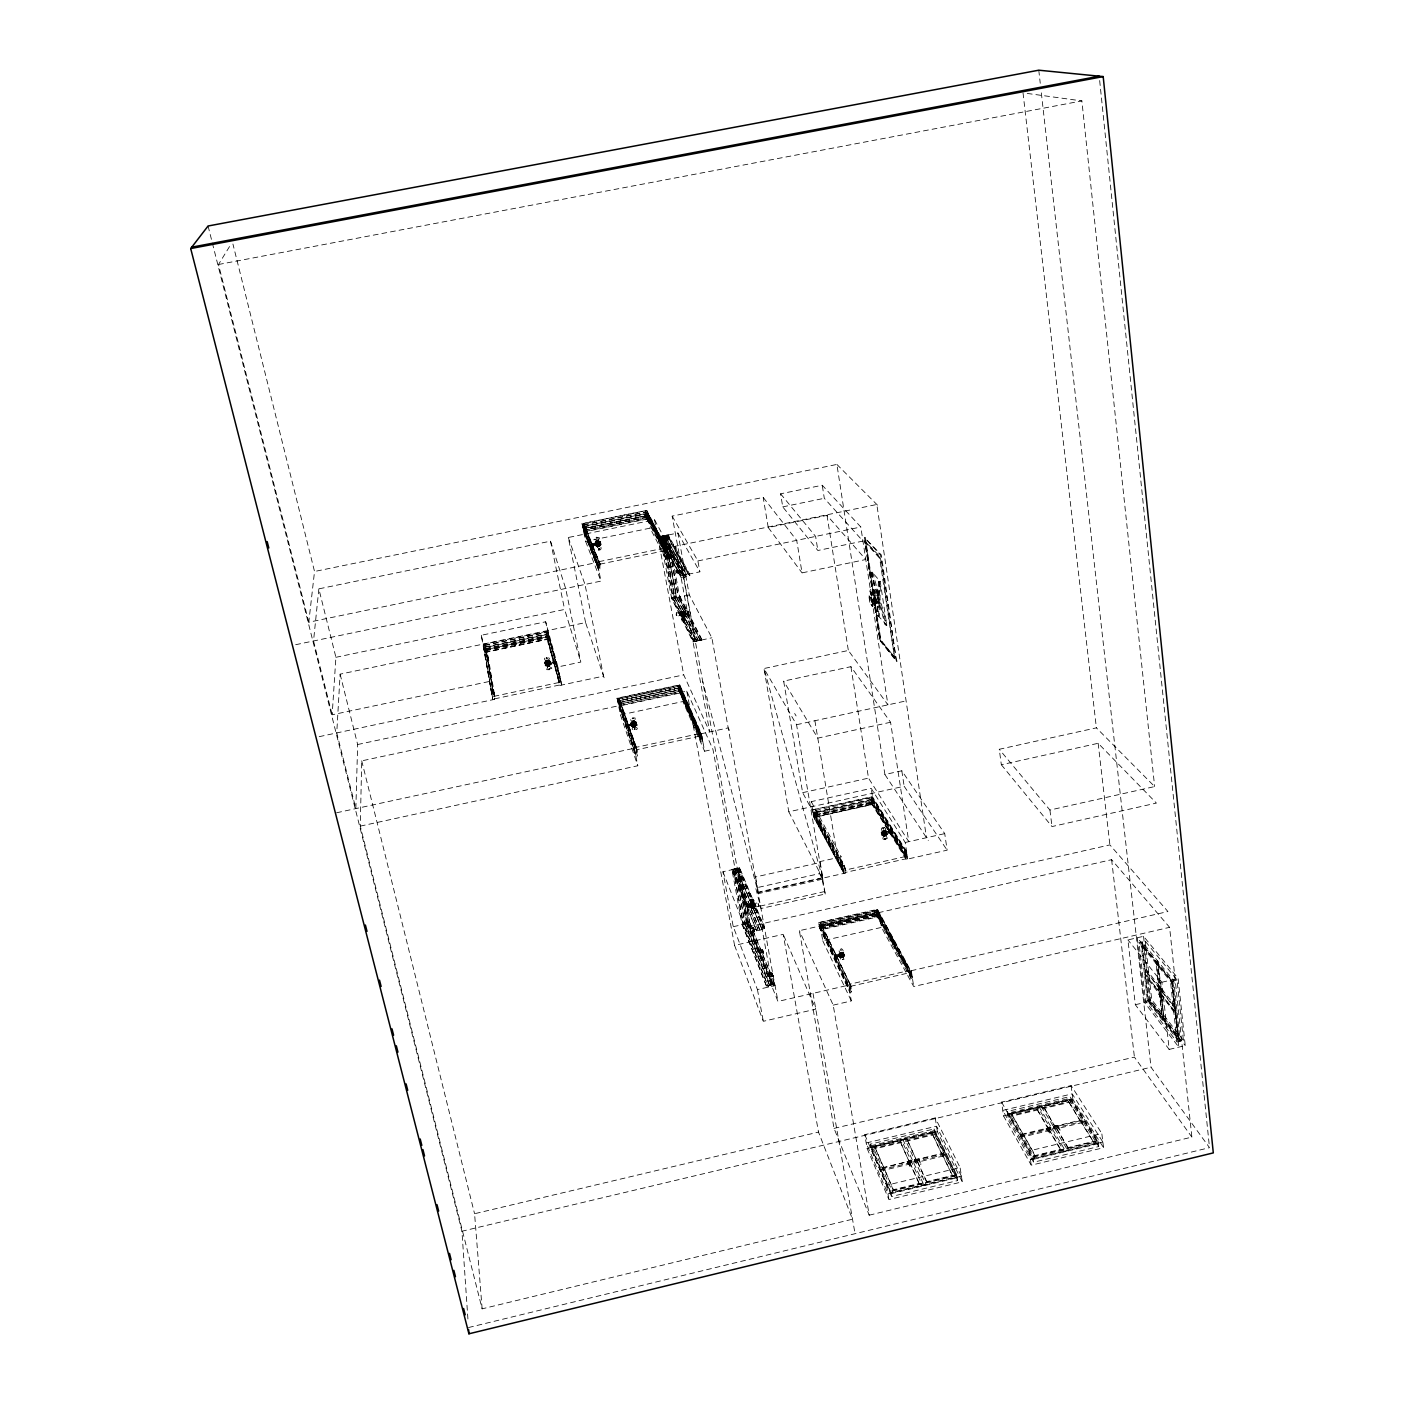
<?xml version="1.0" encoding="UTF-8"?>
<svg xmlns="http://www.w3.org/2000/svg" width="1404" height="1404" viewBox="0 0 1404 1404"><rect width="100%" height="100%" fill="white"/><g stroke="black" fill="none" stroke-linecap="round" stroke-linejoin="round"><path stroke-width="0.75" stroke-dasharray="5 3.75" d="M632.327 721.34L632.906 722.709M633.257 721.112L632.028 723.183M635.187 723.06L636.24 725.306L635.38 726.447M679.694 613.601L680.589 610.951M549.613 664.496L550.701 664.039L549.368 661.459M828.746 841.645L830.992 846.489L828.851 843.576M551.368 664.197L549.192 665.321M747.121 905.826L747.63 907.914L748.402 907.072M819.62 823.13C820.568 825.025 816.637 824.323 818.409 821.709M818.427 823.621L820.059 826.675L819.883 824.148M818.69 824.341L819.62 823.867M819.023 825.534L819.954 826.763M818.848 825.201L819.409 824.429M820.322 826.64L819.445 825.71L819.831 826.745M820.269 826.324L819.409 826.219M681.063 611.302L680.431 612.828L683.959 611.477M751.052 904.053L749.894 906.826M828.869 843.857L828.746 841.435M829.115 843.348L830.027 844.102M829.08 843.804L830.396 843.892M829.694 844.892L829.782 843.014M829.939 842.839L830.361 843.804L829.606 843.33M830.29 846.507L829.869 845.226L831.08 846.401M830.466 846.033L829.799 843.558M829.553 845.032L830.536 845.734M883.906 830.606C886.415 840.101 887.574 833.046 885.082 834.608M751.649 908.107L750.964 904.58C756.545 903.685 754.018 902.93 749.771 905.422M747.033 905.598C749.911 918.883 752.246 896.805 747.103 907.037M750.824 903.421L750.684 904.913M831.186 846.226L829.975 845.98M840.154 862.231L840.066 864.724M840.294 865.127L841.505 864.671L840.417 864.969M840.294 864.636L839.89 862.284M751.21 906.808L751.228 906.124M751.421 906.896L750.227 907.844L754.755 906.756M751.877 907.598L751.684 909.125M754.387 907.844C755.001 907.405 754.439 907.089 751.982 908.388M751.789 907.054L751.666 908.634M841.171 865.443L840.961 864.741M842.031 867.303L841.347 866.531M840.75 865.39L841.873 866.18M841.891 865.864L840.891 866.268M841.312 866.321L841.47 867.339M842.347 867.145L841.435 864.39M753.544 904.931L753.667 903.351M753.457 904.387L753.474 902.86M835.591 954.351L837.082 957.861L835.836 955.229M836.38 955.457L836.714 957.037L842.646 954.597M688.013 706.967L689.522 711.161M754.106 905.861L753.474 903.509M753.93 905.211L754.492 908.511L754.773 906.756M755.176 905.843C765.198 909.511 754.229 896.717 754.773 907.44M754.913 906.861L751.052 907.686L751.947 908.932M1049.262 1127.307C1043.4 1130.308 1055.475 1127.763 1048.209 1127.974M686.784 691.154L734.59 945.401L783.204 934.344L818.514 1132.098L852.509 1219.216L482.134 1308.844L360.266 826.131L361.723 760.863L686.784 691.154L712.951 749.403L746.682 931.519L764.513 927.465L739.522 867.707L731.888 869.409L742.102 924.429L767.023 987.451L742.049 923.551M755.141 905.018C756.089 906.124 754.703 903.509 753.65 903.93M755.37 906.317L755.457 905.159M843.067 956.931L841.663 957.44C839.662 958.265 838.065 953.878 840.645 954.931M839.487 956.65L839.101 954.264L840.487 953.316M879.115 915.408L879.799 918.093M879.343 915.671L880.589 916.373L881.098 920.375M879.553 916.601L880.483 916.9M879.869 915.566L880.501 916.742M880.431 916.25L880.168 917.11M881.466 917.953C878.588 917.093 882.168 918.005 880.834 918.637M880.448 917.426L881.449 917.97M633.994 721.287C629.168 722.27 630.378 725.657 633.169 723.674L630.712 723.569M752 900.052L752.456 900.999C750.613 901.912 752.772 899.139 751.842 901.403M751.719 900.455L751.122 901.421L752.14 901.438M751.526 901.543L752.509 901.105M891.066 936.696L892.979 940.171M892.681 938.363L891.803 938.749L892.031 937.188M891.189 936.942L891.926 939.767M891.68 937.03L892.172 937.714M892.119 937.346L891.364 937.24M892.435 939.925L893.418 941.891M892.505 938.486L891.645 939.399L891.663 937.661M892.417 939.855L893.348 939.539L893.225 941.751M903.298 959.652L904.299 959.862L903.246 959.546M903.544 960.09L904.843 960.705L903.895 959.336M904.422 960.143L905.738 962.547M904.211 961.196C904.948 960.213 905.001 963.39 904.071 960.95M905.247 961.951C906.089 966.145 904.492 962.196 905.703 962.021M904.773 961.915L904.299 962.547M905.018 962.354L905.562 962.337M340.119 674.166L357.651 744.524L355.844 808.581L336.749 732.923L340.119 674.166L585.591 622.586L604.334 678.465M878.588 616.461L879.027 602.176L884.994 624.306L886.784 625.201L880.203 581.449L872.024 572.06L871.428 574.078L877.851 597.823L877.693 615.356L879.466 616.268L879.904 601.983L874.481 603.106A3.334 3.106 -40 0 1 871.673 601.491L871.357 600.087M872.551 602.649L870.024 591.295A1.843 1.737 -40.4 0 1 871.533 589.171A1.843 1.737 -40.4 0 1 873.586 590.54L874.376 595.77L878.834 594.822L879.308 580.414L878.413 580.607L879.588 583.502L879.097 599.315L885.889 624.113L884.994 624.306M885.889 625.394L886.433 622.849L879.992 599.139L880.483 583.309L879.588 583.502M488.434 659.424L487.469 659.547L487.118 656.949M487.574 656.177L488.381 660.038L487.363 655.177L488.416 660.424L488.259 657.985M488.206 658.178L487.293 657.686L488.469 659.336M490.259 674.85L490.558 677.202L490.119 671.744L490.979 676.974L490.171 675.412M491.277 675.921L490.242 675.938L490.663 674.166M493.137 693.734C493.19 691.628 494.243 694.313 492.611 689.733M493.208 693.014L493.524 691.716L494.383 694.418M493.962 692.856L493.313 694.418L485.608 647.455L546.718 634.608L559.441 682.765L546.419 637.118L546.718 634.608M492.979 692.769L493.839 692.295L492.786 690.241M493.769 694.875L493.506 693.032M696.998 729.694L696.173 724.745L697.279 728.623M877.939 595.015L878.413 580.607M871.147 572.235L878.728 597.63L877.342 613.039M630.765 723.078L634.134 721.954M910.371 1162.582C907.3 1161.178 911.6 1159.353 910.389 1162.582M1047.7 1128.096L1046.243 1128.869L1049.683 1133.151L1046.173 1128.325M596.138 541.031L596.051 542.242L597.069 541.628C594.155 541.681 595.998 546.683 597.139 545.7L599.104 545.085M840.066 952.667L839.627 954.351L841.207 953.176M844.488 955.387L842.944 954L842.488 957.774M633.011 726.131C627.5 725.096 637.486 723.253 632.344 725.096M646.612 513.653L648.086 514.548L647.613 515.707L647.419 513.759L667.742 553.492L645.313 511.056L646.84 519.076L666.584 556.932L668.322 556.581C671.796 560.565 673.622 554.422 671.551 557.563M647.735 513.864L646.788 513.531L647.455 516.339M647.437 515.549L647.876 514.636L647.876 515.707M648.157 515.566L648.385 517.971M654.018 528.15C655.703 528.834 653.702 525.447 654.282 529.659M655.264 528.904L654.615 527.377L654.246 529.22M655.019 529.027L653.948 527.851L654.58 528.939M661.108 540.54L662.477 545.419M662.179 544.822C661.53 541.4 661.828 542.348 662.67 542.155M662.881 544.19C660.266 543.91 663.057 539.487 661.6 541.365M661.495 542.488C662.442 543.05 663.372 547.893 661.459 541.4C662.758 541.575 659.88 545.787 664.671 543.594M662.355 544.629C662.355 543.769 662.811 542.857 661.477 542.734M881.572 920.252L881.221 917.567L880.834 918.497M885.485 831.712C886.293 831.817 887.609 832.695 885.485 834.976M886.573 833.537L886.257 832.379L886.486 833.537L889.68 832.853L889.364 830.448L889.82 833.046M550.192 662.091L550.947 664.496M886.17 832.116L890.557 831.642M680.571 692.067L681.08 690.048L681.431 693.822M680.607 690.856C682.818 694.05 678.571 687.802 681.712 691.681M680.729 691.347L680.589 689.645L680.571 691.224M688.522 707.37L688.03 706.159L687.609 707.23M689.224 708.476L688.311 706.335M688.574 708.441L689.101 710.635L688.258 709.862M488.855 681.572L332.169 714.776L335.907 657.3L318.848 588.855L550.508 541.172L565.672 588.469L580.817 662.074L557.914 666.935L545.665 621.779L481.291 635.275L492.804 699.718L483.485 645.384M696.7 727.763L695.664 724.095L696.454 726.535M1158.546 988.03C1159.809 982.221 1165.39 998.911 1158.984 985.696M676.377 614.338L676.342 612.6L679.747 613.267M829.237 843.734L829.834 843.734M841.224 864.987L840.68 864.074M842.189 867.321L841.207 866.865M841.68 864.495L842.189 866.724M681.993 620.954C687.749 617.69 681.273 622.832 681.695 619.217M631.554 725.833L632.362 724.166L631.589 725.377M880.747 917.479L880.852 919.708M318.848 588.855L313.531 640.979L332.169 714.776M647.472 516.953L648.508 518.409L583.66 531.747L598.946 570.989L600.684 570.638L585.398 531.712L583.801 523.692L598.981 562.074L308.792 622.218L314.531 571.481L232.924 244.033M836.205 955.457L836.503 956.37M637.118 725.026L636.065 724.236M835.678 955.282L836.679 956.51M633.994 721.024L636.117 722.358L635.064 723.2M636.117 722.358L636.574 724.938L634.959 725.78M661.916 544.471C662.249 543.208 660.652 541.347 663.952 542.383M662.267 543.383L661.073 542.383M664.706 543.804C660.968 544.419 661.968 543.576 662.548 543.559M668.304 556.142C671.024 559.125 666.391 554.545 672.27 556.3M669.375 558.669L668.69 556.212L669.743 558.423M672.112 557.897L670.234 558.318L668.936 556.844M669.234 558.459C670.024 557.932 669.164 557.107 670.006 557.546M681.238 613.846L681.817 617.146M634.573 722.656L632.59 723.007L634.38 722.498M634.783 725.078L633.432 725.306M634.52 726.833L633.204 720.954L635.099 720.287L635.117 718.023L632.502 717.795M635.45 726.798L633.134 726.394L634.503 727.132M668.883 557.072C669.813 557.686 669.883 557.493 668.286 556.651L645.717 513.548L584.52 526.131L584.029 523.674L599.069 561.635L600.684 570.638M676.289 570.393C678.816 573.622 675.096 572.604 679.747 572.007C674.71 571.568 675.973 570.796 678.904 570.937M675.886 570.796C678.571 574.341 677.026 572.446 676.096 570.498M676.307 570.691L677.728 572.393M677.307 572.358L676.939 570.901L676.044 571.358M679.062 570.147L680.677 572.112L677.921 572.902C675.938 569.603 677.5 574.394 676.693 570.831M684.45 614.636C685.485 620.621 685.661 607.441 685.819 614.18M633.169 722.92C631.309 720.252 635.977 722.007 633.239 722.656M634.064 725.271C626.57 734.099 644.98 728.518 633.379 726.816M633.099 725.605L634.292 725.254M632.941 721.954L632.063 721.638M684.608 614.952C680.361 619.831 680.852 610.512 681.115 612.811M631.396 724.271L632.169 722.92M630.993 725.728L634.924 726.623L633.52 720.972L631.291 721.112L630.378 719.041L632.537 717.602M751.07 900.596L752.263 900.403M591.768 544.366C594.173 546.77 588.03 543.488 596.402 543.295M1159.441 992.33L1159.265 993.611L1160.529 993.225L1161.248 988.434L1157.633 960.915L1159.809 989.943M753.667 927.939L753.544 929.044L752.983 927.781M752.983 928.886L753.509 928.518M753.404 929.781L753.878 928.448M754.334 929.606L754.369 930.957L753.544 928.079M754.58 931.168L753.316 929.466L754.176 929.711M754.685 930.466L753.544 927.763M1054.737 1125.604C1056.44 1128.518 1055.387 1123.182 1054.158 1127.447C1056.896 1128.132 1057.44 1125.832 1054.386 1127.079M762.951 952.263C760.757 946.454 765.707 954.106 762.635 952.702M762.811 950.438L761.881 949.736M762.144 951.491L763.074 951.175L762.618 952.017M762.372 949.666L762.653 950.543M762.723 951.842L763.39 952.403L763.039 951.298M759.985 952.895L763.601 953.123M763.671 953.035L762.986 952.175M1053.386 1127.043L1055.211 1126.078M771.586 973.692L772.955 976.026L771.673 972.586M771.129 973.27L771.954 972.919M772.516 974.92L772.446 974.253M772.024 975.85L772.691 974.745M772.92 976.359L771.919 972.814M1048.209 1127.289L1049.666 1127.272L1048.367 1128.026M1158.633 988.609L1156.159 962.302M547.139 665.689C556.475 662.951 545.103 660.336 545.945 660.828C539.926 656.089 554.615 657.037 547.384 660.512M545.998 661.74L548.648 660.231L549.806 665.9L548.946 665.04M676.342 615.514L676.342 613.144L677.237 617.339L680.256 614.496M1163.056 1019.69L1160.529 993.225L1147.033 976.166L1145.401 971.322L1146.313 969.655L1143.716 946.436L1142.119 941.891L1173.779 980.747L1180.202 1041.224L1148.648 1000.438L1142.119 941.891M1144.98 974.025L1147.875 1000.069L1178.079 1039.135L1175.218 1012.284L1144.98 974.025L1145.787 976.447L1147.033 976.166L1149.578 999.121L1163.074 1016.514L1164.109 1020.427L1161.968 995.05L1159.809 986.643L1158.546 986.942L1145.067 969.953L1177.008 1011.161L1176.008 1012.793L1178.535 1036.45L1180.202 1041.224M679.694 613.074L680.115 615.566L681.624 615.97M836.082 955.685L836.222 955.633M680.501 612.583L685.363 611.775M680.975 611.582L681.063 611.231M681.519 614.882L681.309 614.057M661.898 542.471L664.338 542.137M664.425 542.786L665.163 543.681M633.994 726.886L635.749 725.728L634.871 721.656L632.52 722.305M683.766 610.301L684.59 611.793M679.273 571.797L680.378 571.761M679.606 572.253L679.448 571.077L680.027 572.148M685.643 612.969C681.747 611.021 686.117 615.724 685.485 612.39M683.871 613.566L684.38 614.426L684.152 612.793M685.117 613.495C686.556 604.773 691.926 619.445 685.099 613.478M682.309 615.636L684.608 615.865M688.188 612.39L688.065 611.056M688.276 612.811L688.785 614.373L688.065 611.231M487.539 658.581L487.872 659.95L487.188 655.44M488.259 660.091L487.521 659.143M490.154 674.938L490.452 675.254M490.329 676.728L490.347 676.903M490.698 676.588L490.838 677.307M493.436 692.26L493.576 692.084M595.665 545.05C595.647 541.856 595.314 545.805 596.279 545.015M595.928 542.242L597.191 546.84C602.456 544.541 602.562 551.807 596.893 549.929C595.787 546.612 605.036 543.646 597.332 540.575M600.701 541.54C596.068 540.4 602.421 541.786 600.631 544.77M600.614 542.19L597.823 542.137M646.77 514.127L647.788 517.392M648.104 514.741L647.577 513.566L647.455 515.391M753.281 928.553L751.105 928.658L753.351 927.675M597.174 542.646L598.332 542.453M599.175 544.928L597.806 545.103L597.999 546.665L599.841 546.349M654.668 526.974L653.667 526.57L654.826 528.887M654.527 526.763L655.58 530.94M598.192 540.101L595.314 542.471L596.138 541.172M597.402 545.173L597.349 540.4L598.35 540.013M597.735 546.56L599.35 545.419M597.226 542.207L598.455 542.032M596.56 541.172L599.21 541.54M771.34 973.288L769.287 973.885L771.393 973.2M597.226 537.644L596.068 538.083L596.402 537.083M680.817 689.364C680.729 691.347 679.15 688.434 680.993 689.75M680.852 690.119L681.379 690.733M681.572 691.874L681.94 694.12M687.714 707.546L688.943 707.774M688.89 709.143L688.715 709.546M697.121 726.394L696.261 727.079L696.349 724.622M697.226 729.659L697.016 726.114M696.893 726.394L695.752 725.728L696.788 726.079M844.243 956.37C842.084 956.808 843.383 948.718 843.786 956.317M915.092 1159.757L914.513 1160.932L914.232 1159.967C919.164 1159.651 914.109 1159.564 916.777 1159.529C913.004 1162.214 921.463 1159.283 914.425 1160.388M595.577 544.717L590.663 546.191L590.207 544.419L591.593 544.138M915.531 1159.897L917.567 1159.581M549.508 669.796L549.227 668.76M911.249 1161.231L909.616 1162.073M546.191 661.881C540.049 666.075 559.213 668.006 548.438 668.971M553.457 662.144L550.315 663.706L550.561 661.021M547.56 666.935L549.139 665.25L547.507 665.496M547.384 664.618L548.718 664.741L547.665 664.566M549.017 664.636L547.139 664.794M547.858 666.04L549.192 665.917L548.841 664.373M548.595 660.266C542.716 663.671 551.403 661.407 547.104 661.881M546.998 660.775L548.402 660.406M818.304 824.218L819.252 823.604M819.603 824.008L819.866 825.815M546.138 665.917L545.261 665.759M546.138 658.055L547.507 658.037M660.091 536.697L677.886 533.011L689.294 594.945L711.863 637.802L774.552 983.484L770.006 985.275L745.103 922.867L747.174 921.954L772.112 984.029M553.492 660.564L554.913 664.812L554.685 663.636M683.801 610.722L681.098 612.355M885.538 839.241C887.17 837.626 882.941 838.451 885.011 839.188M487.293 658.476L487.03 656.194M487.995 659.038L487.434 658.037M491.049 675.693L490.294 674.973L491.207 675.587M493.91 693.471C492.769 695.191 494.138 692.611 494.805 696.524L493.945 696.7L486.1 649.613L547.156 636.767L486.1 649.613M493.506 694.541L493.278 690.259L490.961 691.435M493.015 692.558L493.541 691.803L493.524 694.296M494.19 693.716L493.506 694.84M752.246 899.824L753.071 903.878L752.053 904.404M647.595 515.584L647.279 513.829M648.104 515.145L647.613 514.601M654.475 528.869L653.58 526.658L655.141 531.467M654.861 527.658L653.825 527.658L654.317 526.5M654.703 527.184L653.843 527.535M1158.563 987.872L1158.809 990.048C1161.126 984.134 1156.843 992.61 1158.546 986.942M661.846 541.54L660.88 541.014L661.758 540.979M661.635 540.768L661.565 543.541M661.512 542.137L661.021 540.838M1160.143 996.384C1166.233 1009.02 1159.353 991.364 1159.23 993.646L1145.787 976.447M687.363 706.44L689.118 710.67L688.732 709.757M688.293 708.739L689.153 709.213M688.837 708.072L688.206 708.985L689.153 708.353M654.492 530.484L655.65 531.151M695.664 724.78L695.945 725.692M696.805 726.64L695.945 724.078M684.59 618.953L683.116 619.427L684.573 619.585M682.976 619.164C686.521 619.006 680.817 618.55 684.117 620.515M892.505 939.451L893.102 939.715M661.056 542.822L661.354 542.242M662.67 544.208L662.004 543.488M662.179 543.559L661.337 540.768M662.706 544.91L661.284 543.313M662.495 545.665L662.653 542.628M669.041 556.949L668.778 555.949M669.059 558.143L669.603 557.318M676.377 571.27L676.886 573.043L677.5 572.358M677.254 573.358L676.588 570.586L678.799 570.199M661.828 543.295L663.829 542.664M662.934 544.471L665.549 543.717L664.39 543.471M671.007 556.44L672.218 556.23M679.641 572.025L679.448 571.007M684.134 620.498L684.029 619.989M881.694 833.941L887.697 832.028L888.065 832.941L881.624 833.537L889.732 831.291L890.978 834.696L890.311 831.975M488.065 660.266L487.609 656.686M631.607 725.341C628.606 726.008 627.781 724.446 628.448 725.517M754.369 930.852L754.474 930.922M763.179 952.087L763.337 953.035L762.337 950.526M762.986 951.473L762.144 951.034M763.092 952.438L761.863 950.192M772.516 974.78L771.831 973.13M770.147 976.5L772.744 976.113L770.287 976.061M773.042 976.377L772.726 975.324M655.071 531.045L653.79 526.798M655.124 528.939L654.211 528.273M768.567 974.499L770.971 973.025L772.165 976.113L769.918 976.5M759.283 950.947L761.635 949.999L762.881 952.93L760.863 952.912M818.567 824.218L818.427 821.902M685.029 616.461L684.187 614.794M750.842 928.483L750.42 929.29L752.737 928.026L754.264 930.764L752.14 931.238M753.176 904.474L751.702 903.878M881.133 917.847L880.378 917.935M904.176 959.704L904.036 961.951L905.141 961.494M637.188 725.166L635.679 725.71M839.434 953.913L840.557 957.019L839.592 954.193M842.312 959.441L843.207 959.529L842.312 959.406M844.208 956.457C833.941 959.318 848.823 962.249 842.207 957.265M842.751 956.194C838.714 955.317 845.19 957.282 842.137 957.581M842.031 955.264L843.313 954.983M841.926 953.491C843.734 955.106 835.801 951.157 840.592 949.104M841.207 956.826L842.997 957.388M841.171 956.826L842.786 956.001M840.452 954.983L842.049 954.755L841.189 954.983M839.153 957.019L841.891 957.335M843.804 954.053C843.418 955.211 840.61 956.984 835.468 956.773M842.628 956.247L841.768 956.58M838.908 956.493C838.855 956.808 841.084 949.718 841.452 953.123M843.488 953.298L842.031 952.21L839.592 953.421M840.838 952.684L841.417 954.018M842.26 953.72L840.575 953.93M840.961 953.825L842.137 953.983M841.224 954.86L842.997 954.404M841.136 950.21C839.399 945.682 846.928 952.596 840.663 952.632M885.871 835.608L887.346 838.223L885.292 839.434M885.257 833.52L887.258 834.608M883.836 834.853L884.783 834.169L883.836 834.38M884.011 832.449L884.538 831.712M883.485 834.608L884.871 834.397M883.941 833.485L883.204 833.888M883.871 836.205C882.87 835.485 884.046 835.643 884.731 834.467M884.994 834.502L884.836 835.889L886.398 834.871M883.502 834.678L884.766 834.327M885.889 833.713L885.871 833.256M886.837 831.905L885.643 832.835L886.486 832.186M882.958 831.484C886.257 830.273 883.748 839.118 883.993 835.468M884.222 827.5C889.469 830.29 879.764 831.028 881.852 833.169M883.52 832.432L884.415 832.203M881.975 834.257L884.081 833.256M884.187 827.5C880.817 826.552 880.326 831.361 883.52 831.168L882.133 831.73L884.274 831.343M884.906 831.308L884.064 830.887M883.642 828.676L882.712 828.535L883.642 828.693M881.624 831.694L881.133 832.835L882.712 833.063M882.642 830.835L883.186 830.589M594.752 543.05L598.016 543.067M1175.218 1012.284L1178.079 1039.135M308.792 622.218L218.497 264.496L231.327 243.647M835.362 953.895L836.029 956.633M1055.878 1126.096L1054.632 1126.517M1056.019 1126.552L1053.211 1127.201L1082.326 1120.322M1049.753 1128.061L1048.104 1128.588M490.505 674.183L489.961 673.815M591.751 544.383L591.979 545.717M592.33 544.664L592.488 545.612L590.856 542.26L592.207 546.454L592.207 544.155M592.383 545.489L590.47 545.682M647.63 516.69L647.665 514.25M647.806 517.093L668.093 555.387L647.419 516.742M555.317 661.459L550.386 663.636M553.264 660.617L553.825 663.723L553.808 661.881M553.615 662.583L553.702 661.53L553.773 662.776M654.773 529.554L655.44 530.519M653.983 527.009L654.51 530.466L655.405 530.291M654.387 530.133L654.896 530.343M487.539 657.827L487.925 658.616M632.625 724.99L631.467 723.815L627.237 725.85M626.517 725.973L631.712 725.324L631.642 726.588M647.209 514.584L647.051 513.425M647.297 515.057L647.735 514.162M680.571 691.803L681.028 693.19M681.624 693.067L680.8 692.856M681.045 692.892L680.958 692.453M654.334 526.921L654.896 527.448M661.407 541.558L661.056 540.277M661.547 542.032L661.968 541.102L662.407 544.98M696.138 726.974L696.665 726.008M696.121 727.676L696.753 728.729M883.327 831.221L884.906 830.659M633.924 727.167L631.449 723.165M688.943 708.599L687.925 707.774M668.322 556.195L672.007 555.721L672.867 557.265M669.427 557.055L668.515 556.282M669.883 558.652L668.234 556.388M676.5 571.761L679.992 570.779M676.921 571.726L676.675 571.393M818.743 822.955L819.532 823.534M830.185 843.313L828.904 842.119M828.957 842.751L829.325 842.505M1147.875 1000.069L1149.578 999.121L1148.648 1000.438M889.416 832.432L889.434 831.291M890.206 833.695L889.645 831.098L890.908 830.817L891.54 832.66L889.996 832.87M670.937 556.142L669.059 556.756M836.451 956.756L835.099 957.581L836.17 956.229M881.326 919.602L880.448 918.971L881.343 919.023M892.733 939.048L891.733 939.276L892.698 938.89M891.821 939.329L891.277 937.293M892.26 940.645L892.944 941.803M912.038 1161.529L911.758 1160.546L909.564 1161.775M904.123 961.793L905.036 961.6L904.106 961.933M905.053 963.056L905.685 963.267M904.755 963.302L905.229 963.846M683.941 615.672L682.59 615.917M1171.954 981.747L1174.867 1008.932L1171.954 981.747L1141.663 944.453L1144.611 970.778M1173.779 980.747L1171.445 982.467L1138.995 942.628L1145.243 941.171L1177.026 979.974L1183.414 1040.469L1177.008 1041.996L1145.576 1001.157L1138.995 942.628M879.975 915.303L879.553 915.777M880.255 916.057L880.255 917.988M770.971 973.025L772.674 976.078L772.691 975.06M751.491 903.895L751.158 904.334M685.17 614.689L685.012 616.233M1034.151 1156.878L1035.257 1155.51L1060.933 1149.332L1063.319 1149.858L1037.679 1106.984L1009.581 1113.688L1034.151 1156.878L1063.319 1149.858M1033.063 1158.247L1098.226 1142.54L1070.199 1098.209L1007.475 1113.179L1033.221 1159.388L1035.257 1155.51L1023.849 1135.503L1021.919 1135.38M1098.735 1146.524L1098.016 1140.82L1069.988 1096.559L1007.247 1111.512L1008.019 1117.04L1033.607 1162.231L1098.735 1146.524L1069.164 1099.472L1068.146 1100.736L1043.435 1106.633L1041.154 1106.159L1066.917 1148.981L1095.98 1141.978L1093.751 1141.417L1068.146 1147.594L1066.917 1148.981M1070.339 1099.314L1068.286 1101.842L1043.593 1107.738L1039.03 1106.791L1036.626 1109.406L1011.845 1115.32L1007.633 1114.285L1070.339 1099.314L1098.367 1143.681L1033.221 1159.388M753.772 906.247L754.123 904.071M665.373 543.874L664.671 541.944M1050.561 1128.518L1049.244 1130.571L1061.091 1150.455L1065.847 1151.526L1068.146 1147.594L1056.177 1127.745L1054.106 1127.675M892.172 1191.119L893.418 1189.697L919.444 1183.432L921.744 1183.993L901.263 1139.539L872.779 1146.348L892.172 1191.119L921.744 1183.993M891.119 1193.663L957.195 1177.728L934.502 1131.729L870.954 1146.892L891.119 1193.663L893.418 1189.697L884.397 1168.97L882.519 1168.83M933.186 1131.922L932.028 1133.221L906.984 1139.206L904.79 1138.697L925.394 1183.098L954.86 1175.99L933.186 1131.922L904.79 1138.697M934.502 1131.729L932.203 1134.327L907.159 1140.311L902.79 1139.311L900.104 1141.996L874.99 1147.998L870.954 1146.892M554.053 662.688L555.563 662.688L555.142 660.845L549.034 662.39M636.942 724.446L635.872 725.921M633.309 725.692L636.17 724.99L635.486 722.13M636.381 722.727L634.801 721.568M635.363 722.92L636.503 723.622M632.888 721.568L633.748 721.34M632.853 721.744L634.222 720.533L632.362 721.41M1037.679 1106.984L1036.468 1108.3L1011.687 1114.214L1009.581 1113.688M632.327 721.779L632.449 721.077M889.803 831.624L890.206 832.835L888.872 830.554L889.118 832.186L891.084 831.94L890.908 830.817M885.994 834.836L886.924 834.59M911.547 1161.863L910.178 1163.951L919.638 1184.572L924.218 1185.678L926.763 1181.659L917.181 1161.09L915.145 1161.003M925.394 1183.098L926.763 1181.659L952.719 1175.411L954.86 1175.99M901.263 1139.539L899.929 1140.89L874.797 1146.892L872.779 1146.348M590.944 544.647L591.909 545.542M669.339 556.704L669.655 558.371M669.743 557.458L669.901 557.914M840.75 863.197L840.083 863.425M547.507 665.742L546.174 665.391L547.156 666.338M549.894 668.936L548.28 669.392M546.051 662.39L546.367 665.636L545.858 662.284M549.368 662.758L550.017 663.759M548.139 664.636L549.034 664.566L547.349 664.987M546.033 660.845L546.577 660.442M545.138 665.198L546.718 664.338M548.631 662.688L547.56 663.039M548.771 663.688L548.244 663.495M545.208 661.74L544.664 662.969M544.805 662.039L545.91 662.951M547.911 660.74L548.49 661.021M654.966 530.572L654.755 529.413M633.344 727.202L634.713 726.763M646.823 513.864L647.683 516.321M635.679 722.042L631.203 722.814M839.153 956.282C841.61 952.983 832.028 954.843 835.099 957.581M837.925 955.369L838.258 956.335L837.925 955.369L843.839 953.421M843.822 954.193L843.681 952.614M841.558 956.633L842.33 955.948L842.926 957.352M838.714 954.036L839.627 953.281M841.751 952.614L840.224 953.281L843.19 952.772M840.189 949.929L841.154 950.28M885.906 834.134L885.994 831.308M903.649 959.809L904.457 961.564M1158.405 989.504L1158.054 987.942L1158.756 988.995M599.403 546.56L598.666 544.98M680.835 612.495L681.309 613.706M1159.809 989.697L1159.09 990.417L1156.527 962.74M595.05 545.647L596.788 544.822M597.665 543.611L597.806 543.91M600.666 541.312L599.403 542.628M889.522 831.589L889.574 832.028M595.489 542.664L596.138 541.663M598.297 540.873L596.823 541.382M598.069 540.891L598.753 542.172M595.419 545.243L596.261 546.051L595.91 543.278M1159.862 992.997C1161.389 996.963 1157.194 993.716 1159.686 994.348M597.806 540.873L597.367 542.628M597.42 537.627L596.682 537.978M1159.809 995.664L1159.02 993.821M1160.441 995.524L1159.616 995.541M884.573 833.572L886.152 833.502M883.432 835.503L885.117 836.082M884.134 835.924L884.994 835.45L883.976 835.468M883.204 835.398L882.589 831.87L882.238 835.117M883.432 830.764L884.573 831.993M884.731 830.852L885.503 831.782M881.694 834.696L882.8 834.397M883.081 833.274L885.327 832.695M753.246 902.947L753.966 904.123M669.146 557.511L669.883 557.651M753.369 903.421L752.175 903.72M596.893 542.102L596.173 541.962M549.754 665.338L550.298 664.443L548.718 664.373M882.747 831.554L883.642 831.449M684.204 619.111L683.52 619.041M682.748 616.233L683.959 615.812L684.924 621.024C682.379 622.692 680.975 614.232 683.959 615.865M842.242 956.931L843.19 956.808M843.523 955.106L840.663 955.475M844.19 954.422L837.977 955.755M842.031 957.598L840.908 952.333L842.505 952.333M841.242 952.368L842.119 956.299L841.154 952.175M1098.367 1143.681L1093.891 1142.558L1081.484 1122.831L1082.642 1120.831M1080.22 1120.813L1068.146 1100.736L1080.22 1120.813L1084.081 1121.059L1081.484 1122.831L1056.334 1128.869L1048.033 1128.535L1036.468 1108.3L1048.437 1128.377M669.462 557.476L672.06 557.634M669.69 558.143L668.813 557.599M876.921 914.232L821.112 926.921L850.964 989.1L851.403 986.907L820.638 922.814M1055.106 1126.85L1043.435 1106.633L1055.106 1126.85L1049.244 1130.571L1023.99 1136.626L1020.164 1136.38L1022.674 1133.467L1011.687 1114.214L1022.832 1134.59M1021.34 1134.362L1049.946 1127.5M753.632 929.553L754.299 931.185M957.195 1177.728L952.895 1176.552L942.874 1156.106L944.067 1154.07M941.838 1154.018L932.028 1133.221L941.838 1154.018L945.629 1154.264L942.874 1156.106L917.356 1162.214L909.213 1161.845L899.929 1140.89L909.213 1161.845M882.063 1167.759L911.056 1160.81M916.391 1160.125L906.984 1139.206L916.391 1160.125L910.178 1163.951L884.59 1170.076L880.834 1169.813L883.66 1167.97L883.485 1166.847L874.797 1146.892L883.66 1167.97M884.66 836.1L883.642 832.168M884.116 832.151L884.696 832.221M884.151 832.905L881.835 833.011M628.114 725.728L628.132 725.061M1053.491 1126.657L1082.01 1119.813M631.554 723.007L632.572 725.745M633.327 725.499L634.415 725.464M633.924 722.814L633.66 722.656M632.607 718.778L633.537 718.216M633.397 718.637L632.133 718.585M871.305 802.614L905.808 856.966L871.305 802.614L871.603 800.245L907.581 857.879L873.341 802.649M914.653 1159.95L943.558 1153.017M821.814 926.956L820.796 925.008L851.403 986.907M493.243 691.961L484.924 644.331L486.714 652.123M841.645 957.546L841.593 956.142M549.385 665.812L547.981 666.496M549.508 665.25L548.806 665.514M547.753 666.83L546.7 669.655L549.245 669.778M841.751 952.807L842.505 952.754M839.416 956.264L840.312 955.141L838.837 954.702M843.471 953.913L844.26 954.808M545.401 664.952L548.788 663.881M546.419 664.408L545.963 661.793L544.77 662.337M548.157 661.916L548.262 660.512M546.823 662.144L548.402 661.74M490.487 674.271L490.101 675.342M820.094 826.131L819.409 823.867M843.365 956.001L843.242 953.228M599.877 545.472L599.561 541.646L598.244 541.33M886.398 835.169L887.363 834.029M885.713 838.504L884.818 838.82M882.554 834.994L882.045 832.151M636.591 723.85L629.992 724.903M1048.104 1128.167L1050.947 1127.64M678.097 688.293L700.21 736.644L678.097 688.293L701.228 742.084L702.895 741.733L678.29 685.573L679.764 693.067M598.455 549.175L599.894 548.964M601.175 544.717L600.21 544.577M598.788 546.332L597.542 546.876M596.437 540.838L597.156 541.014M548.087 663.723L547.121 664.039M547.56 666.76L549.473 666.356M545.085 663.618L551.772 662.53M634.134 721.428L634.906 721.954M632.081 723.78L631.08 723.709M633.625 724.253L636.012 723.832M633.011 727.114L634.204 726.658M752.298 930.764L754.001 930.29M598.63 545.191L597.226 540.487L598.841 546.577M600.385 564.619L584.31 526.254L600.385 564.619L599.999 567.181L584.748 528.483L646.226 515.847M645.068 513.934L665.935 553.492L645.454 515.935L645.805 513.618M752.614 904.316L752.228 904.755M547.911 664.654L548.473 664.829M549.21 665.373L549.877 664.267M547.191 666.918L548.876 666.373L547.595 660.494M546.138 658.072L546.928 657.827M545.858 661.477L545.928 664.566M545.243 662.074L546.805 661.688M843.365 956.563L841.54 957.563M843.716 956.668L842.154 957.037M600.719 544.963L597.735 545.401M599.21 546.683L599.526 545.682L597.683 545.77M599.578 549.227L598.736 549.403M885.134 832.73L886.275 832.642M883.397 833.853L882.291 833.976M597.964 540.171C604.071 535.082 588.855 538.013 596.805 540.417M596.612 540.891L597.928 540.259M679.922 570.726L678.606 570.989M634.45 725.587L632.765 726.324L633.362 727.096M635.222 725.868L632.011 726.079L631.238 723.604M634.783 726.219L635.889 725.657M634.485 723.393L635.643 723.025M635.415 723.271L633.081 723.867M676.096 614.689L676.64 615.654M546.384 664.267L547.314 664.145M688.153 707.054L688.469 708.915M546.595 660.512L547.858 660.178M599.877 542.576L597.156 543.032M596.437 544.77L598.859 544.208M597.7 545.033L599.262 544.787M598.981 545.858L600.087 545.366L598.788 546.051M760.003 950.841L762.267 950.719M595.858 542.453L596.296 545.665M677.921 572.902L676.517 570.866M882.677 833.994L882.045 834.959M875.464 602.93L875.394 603.825L879.659 602.93L878.571 595.752L877.307 594.261L875.534 594.647A4.844 4.528 -40.3 0 0 876.605 601.789L877.237 602.544A4.844 4.528 -40.3 0 1 876.149 595.384L875.534 594.647M546.612 661.495L548.244 661.231M548.56 662.512L546.963 662.846L547.929 663.021M547.209 662.355L548.543 666.567M468.497 1327.535L1209.511 1147.665L1151.017 1067.216L1041.224 91.962M864.759 1134.678L886.538 1185.274L960.09 1167.566L962.266 1181.835L888.925 1199.56L867.11 1148.49L864.759 1134.678L935.257 1117.9L960.09 1167.566M1001.561 1102.122L1029.255 1150.911L1101.807 1133.449L1103.562 1147.717L1031.238 1165.197L1003.527 1115.917L1001.561 1102.122L1071.112 1085.573L1101.807 1133.449M956.756 1174.885L890.645 1190.82L891.593 1196.506L957.633 1180.571L956.756 1174.885L934.081 1128.974L870.498 1144.137L871.428 1149.665L891.593 1196.506M1007.247 1111.512L1032.817 1156.545L1098.016 1140.82M869.216 1215.18L1191.873 1137.1L1169.602 927.324L1111.617 859.687L799.367 930.676L834.046 1128.395L869.216 1215.18L833.204 1005.141L799.367 930.676M871.428 1149.665L934.941 1134.485L957.633 1180.571M1008.019 1117.04L1070.69 1102.07L1069.988 1096.559M907.159 1161.652L910.161 1166.654L907.159 1161.652L910.318 1160.617M909.371 1161.126L910.266 1160.915M915.461 1159.458L916.601 1159.388M917.023 1159.195L918.813 1158.862L921.059 1164.039L918.234 1159.476M1053.983 1126.447L1053.456 1127.605M1054.422 1126.131L1055.843 1125.85M1055.615 1126.096L1057.668 1125.552L1060.441 1130.571L1056.422 1126.166M908.792 1162.073L910.669 1160.722M909.265 1161.617L910.371 1160.932M915.619 1160.09L917.11 1159.739L915.654 1159.634M882.291 1168.303L911.758 1160.546M914.32 1160.511L943.821 1153.544M1021.638 1134.871L1051.017 1128.202M880.834 1169.813L945.629 1154.264M1020.164 1136.38L1084.081 1121.059M1057.142 1126.148L1060.441 1130.571M482.134 1308.844L474.57 1213.723L818.514 1132.098M834.046 1128.395L1134.414 1057.107L1191.873 1137.1M1169.163 1049.42L1185.239 1045.611L1178.131 978.448L1143.54 936.31L1127.938 939.925L1135.327 1004.72L1169.163 1049.42L1161.863 982.256L1127.938 939.925M467.918 1318.97L461.934 1231.238L1151.017 1067.216M870.778 1145.804L934.327 1130.624L957.019 1176.587L890.926 1192.523L870.498 1144.137M1041.154 1106.159L1069.164 1099.472M867.11 1148.49L937.398 1131.712L962.266 1181.835M1003.527 1115.917L1072.884 1099.367L1103.562 1147.717M1163.074 1016.514L1161.81 1016.812L1148.349 999.42M597.472 541.663L598.227 541.821M598.086 542.471L597.156 542.523L598.297 542.155M597.244 544.734L599.648 544.313M598.525 546.103L599.297 545.629M1161.863 982.256L1178.131 978.448M1177.026 979.974L1170.532 981.501L1177.008 1041.996M1158.511 987.293L1159.704 989.662M1158.721 989.258L1159.072 988.153M1161.248 988.434L1159.985 988.732L1174.007 1006.387L1175.288 1006.089L1172.744 982.151L1156.878 963.179M1159.142 993.119L1159.686 992.172L1162.688 1019.234M1159.055 992.33L1159.967 992.54M1160.704 995.331L1161.968 995.05L1176.008 1012.793L1174.709 1013.091L1160.16 993.242M1159.722 996.173L1163.284 1000.385M1145.576 1001.157L1151.736 999.701L1183.414 1040.469M1135.327 1004.72L1150.736 1001.105L1185.239 1045.611M1155.966 963.39L1157.247 963.091L1141.663 944.453M1145.067 969.953L1146.313 969.655L1175.288 1006.089L1177.008 1011.161M746.507 923.428L777.956 1001.438L850.245 984.783L820.41 922.814L821.586 929.676M848.858 986.257L818.707 922.656L877.465 909.318L911.354 971.831M850.526 986.328L909.704 972.691L909.353 970.48L850.157 984.116L851.456 992.014L849.876 992.382L819.796 928.255M821.638 925.096L876.008 912.74L910.125 973.376M911.6 973.446L877.623 910.371M911.845 975.06L877.869 911.88M912.109 976.657L876.271 910.125L877.36 916.987L910.88 978.29L912.442 977.939L878.36 914.934M912.284 976.938L876.552 912.284L876.289 914.443L910.441 975.376L877.096 913.934L820.55 926.851L877.079 913.688L820.48 926.517M734.59 945.401L763.32 1021.305L815.777 1009.16L783.204 934.344M833.204 1005.141L851.315 1000.947L848.665 985.152M879.079 912.372L881.466 927.395L913.706 986.521L1169.602 927.324M554.966 664.671L553.632 660.529L553.474 661.565M835.854 954.597L836.591 957.984M837.433 956.036L835.152 956.177M835.468 955.826L836.415 956.071M836.468 956.177L836.942 957.897M766.759 986.012L774.815 984.169L777.956 1001.438M733.257 926.71L749.771 922.972L739.645 868.005L722.937 871.744L733.257 926.71L757.44 989.592L775.078 985.538M910.88 978.29L909.757 971.059L1167.917 911.547L1109.897 844.892L748.069 926.868L672.165 516.128L763.179 497.402L796.717 540.364L802.053 572.885L865.777 559.512L827.009 515.373L768.251 527.553L763.179 497.402M732.976 869.304L757.862 929.115L733.292 869.234M734.661 868.918L760.161 930.712L762.319 930.273L736.328 868.409L761.459 928.167M738.048 868.163L763.267 927.746M764.566 928.553L762.091 929.115L772.253 984.748L747.174 921.954M756.633 930.782L764.776 928.939L739.961 869.567L732.344 871.27L756.633 930.782L731.888 869.409M876.658 910.038L819.778 922.41L821.182 929.764L877.763 916.9L876.394 909.564L877.5 916.408M876.587 910.652L820.024 923.797L876.64 910.933M819.058 923.972L851.456 992.014M877.675 910.652L911.74 973.411M819.322 925.482L849.578 989.732M819.532 926.728L849.859 991.347M820.743 928.044L877.324 915.215M820.778 928.325L877.36 915.496M912.442 977.939L878.553 916.163L819.883 929.518L818.707 922.656M759.968 950.648L762.039 950.175M820.182 925.762L822.762 940.785L881.466 927.395M825.236 893.997L821.726 877.886L819.567 873.604L755.685 887.96L761.073 908.493L825.236 893.997L796.559 724.71L763.952 668.532L848.349 650.473L887.925 704.861L860.81 527.009L822.253 485.24L780.589 493.822L782.748 506.879L817.865 550.508L862.969 541.084L824.306 498.297L822.253 485.24M843.049 868.585L812.881 812.46L845.454 873.042L758.195 892.681L702.755 681.642M907.019 854.211L872.797 799.174M844.717 868.532L845.857 870.445L812.442 809.88L872.375 796.594L906.598 851.473L905.018 851.824L906.177 859.388L947.138 850.175L944.734 833.625L901.807 770.778L884.906 774.517L836.889 464.426L314.531 571.481M905.475 854.878L905.001 857.16M843.33 870.252L813.285 814.022L843.383 870.568M907.282 855.878L873.042 800.754M905.264 856.58L844.857 870.164L845.226 872.481L905.615 858.897L905.264 856.58L871.761 802.404L815.11 814.969M843.664 872.253L813.548 815.601M757.546 892.312L821.726 877.886M1001.333 764.741L1052 826.57L1156.405 803.088L1098.156 743.295L1001.333 764.741L999.262 749.28L1096.384 727.851L1154.65 786.573L1049.929 810.038L999.262 749.28M758.195 892.681L758.564 893.558L823.007 879.062L820.199 862.477L755.563 876.973L755.176 876.114M751.544 904.211L750.701 899.315L751.912 899.051L753.018 901.824L751.263 902.21L750.473 900.104L753.527 899.174L750.508 900.227M752.316 900.157L750.473 900.104M751.175 901.754L754.036 901.175L753.439 899.227L754.123 900.561M751.228 902.088L754.036 900.684M751.473 902.368L752.386 902.263L751.912 899.051M753.106 904.088L750.684 904.773M751.298 905.949L751.789 907.897M758.336 903.93L758.792 906.545L758.055 903.211M749.964 907.124L749.876 906.124L755.721 905.036M753.79 905.457L754.123 906.633L755.001 904.527M748.367 906.861L747.314 906.738M751.403 906.422L755.808 905.387M754.088 906.493L753.913 904.474M760.055 906.124L824.078 891.68M754.457 908.599L754.053 907.247M749.613 921.831L741.926 923.428L749.683 922.217M742.102 924.429L749.648 922.709L775.078 985.608M891.364 831.537L890.013 832.8L889.258 831.414M888.399 832.432L890.873 832.151M733.467 870.147L742.997 923.235M735.169 869.778L744.664 922.867M738.241 869.094L748.332 922.024M843.927 873.393L813.864 817.286L811.231 801.649L871.217 788.381L905.229 842.47L907.756 859.02L873.516 803.737L813.653 817.023L843.857 873.411L841.189 856.826L819.76 861.635L821.217 864.478M905.229 842.47L944.734 833.625M842.611 865.847L844.208 865.496L845.454 873.042M906.615 852.561L872.41 797.612L906.668 852.877M842.821 867.216L802.649 792.663L783.643 681.115L850.912 666.672L890.575 722.253L908.774 841.68L868.514 778.132L850.912 666.672M822.568 878.202L763.952 668.532L788.802 811.793L904.158 786.258L947.138 850.175M872.691 804.404L871.568 797.261L813.53 809.634L814.969 817.216M871.48 797.876L813.758 810.933M845.857 870.445L814.671 812.863L871.603 800.245M814.232 813.793L871.972 801.035M871.919 802.228L815.864 814.899L814.671 812.863M814.495 815.391L872.235 802.632M814.548 815.689L872.27 802.93M813.864 817.286L873.674 804.018L871.217 788.381M906.177 859.388L872.112 804.58L815.478 817.146L814.18 809.985L844.208 865.496M802.649 792.663L868.514 778.132M890.575 722.253L817.795 738.118L783.643 681.115M696.595 727.395L696.963 729.378M619.462 700.561L619.006 698.262L636.03 747.349L699.438 733.608L699.894 736.065L636.521 749.806L618.778 698.262L620.287 705.808L637.574 755.914L635.889 756.282L618.515 704.685M336.644 812.758L635.977 747.893M701.473 734.976L679.817 685.977L702.018 737.065L680.273 687.627M619.269 700.684L636.925 752.684L637.328 750.28L619.269 700.684L678.799 687.925L699.894 736.065M634.959 751.596L617.444 699.332M702.298 738.504L680.449 689.329M635.31 753.386L617.778 701.017M702.632 740.277L678.343 685.521M635.661 755.159L618.111 702.684M796.559 724.71L906.089 700.912M360.266 826.131L637.785 765.759L634.292 748.262L617.076 698.209L679.729 684.801L701.403 733.713L704.597 751.228L712.951 749.403M679.466 689.575L619.111 702.474L679.518 689.89M619.182 702.79L679.501 689.855M679.782 691.259L619.462 704.141L679.834 691.575M617.076 698.209L620.463 714.952L682.888 701.526L704.597 751.228M894.664 658.318L880.326 556.984L864.618 540.751L879.606 639.241L894.664 658.318L879.501 557.16L864.618 540.751M896.436 661.319L881.361 554.966L864.495 537.539L880.185 640.715L896.436 661.319L880.536 555.124L864.495 537.539M627.799 723.744C630.291 732.993 625.043 716.303 627.851 725.692M629.255 724.534C631.01 726.851 626.219 723.007 627.149 725.78M626.517 725.429L628.43 725.096L628.781 726.833M628.079 726.342L626.746 726.623L626.289 724.78L627.799 724.569L628.167 725.903M560.126 678.308L547.63 631.888L560.986 681.607M491.856 694.734L483.239 644.296M558.95 680.484L558.581 682.958M493.98 696.331L559.108 682.484M877.693 615.356L886.784 625.201M561.284 683.818L548.946 637.363M494.541 698.859L559.634 684.994L546.981 636.96L560.003 685.415L603.544 676.131L584.994 584.45M319.199 736.661L494.541 699.35L486.188 649.754M357.651 744.524L683.73 674.868L709.722 731.923L692.734 640.242L671.481 597.121M879.606 639.241L895.471 658.143M880.185 640.715L897.244 661.161M617.163 698.472L679.764 685.064M678.834 686.223L618.444 699.122L678.887 686.538M679.15 687.907L618.778 700.789L679.203 688.223M585.31 528.483L585.187 526.237M683.608 617.198L682.484 610.968L683.818 617.584M683.151 619.866L685.012 619.462L684.415 618.269L682.555 618.655L683.45 620.252M683.362 620.726L684.924 621.024M879.308 581.642L880.203 581.449M553.492 662.425L555.405 662.074M868.865 596.051L871.691 598.508L868.865 596.051L870.076 604.071L872.902 606.563L870.743 603.931L869.532 595.91M878.571 595.752L874.376 595.77M877.851 597.823L878.728 597.63M871.972 600.842L879.992 599.139M871.428 601.228L872.919 602.07L870.901 593.787L874.481 593.032L876.693 602.614A2.317 2.159 -39.8 0 1 874.78 605.264L871.954 604.703L873.972 604.282A2.317 2.159 -39.8 0 0 875.868 601.632M700.069 640.224L698.543 640.698L676.219 595.805L674.008 596.156L695.331 638.838L697.876 639.153M692.734 640.242L701.351 638.416L701.649 640.048L700.456 640.294L678.518 596.893L700.456 640.294M876.605 601.789L878.395 601.421L879.659 602.93M701.649 640.048L679.659 596.805L671.621 598.49L693.032 641.874L711.863 637.802M693.032 641.874L694.331 641.452M696.244 641.031L694.717 641.523L673.183 598.157M674.973 597.788L696.63 641.119L698.157 640.628M547.683 639.259L546.051 631.484L558.248 677.149L559.968 676.781L547.56 630.782M335.907 657.3L564.619 609.441L580.817 662.074M671.568 597.718L679.554 595.612L701.351 638.416M689.294 594.945L671.709 598.63L659.985 536.486L668.128 534.801L689.522 573.973L689.82 575.658L681.098 577.465L647.349 513.443M484.661 645.173L546.63 632.151M484.731 645.489L546.7 632.467M485.047 646.893L546.998 633.871M548.139 633.59L561.705 685.047L557.914 666.935M485.117 647.209L547.051 634.187M485.433 648.613L547.349 635.591M485.503 648.946L547.42 635.924M484.626 650.561L492.892 699.701M485.819 650.35L547.718 637.311M485.889 650.666L547.788 637.644M484.977 652.07L549.192 638.557M681.66 611.933L684.327 611.67M679.957 615.005L679.834 613.759L681.273 613.46M872.042 573.271L872.919 573.078L878.834 594.822M684.117 612.951L684.555 615.373L684.31 613.548L679.571 614.706L685.556 612.828M679.483 614.355L684.029 612.706M687.293 612.653L688.258 612.46M687.346 612.881L688.697 614.057M871.428 574.078L872.305 573.885M682.274 615.426C690.821 614.443 674.429 616.795 681.484 614.461M684.187 613.127L684.415 614.268M599.069 561.635L664.706 548.034L665.198 550.649L599.578 564.25L584.52 526.131M664.987 548.385L876.816 504.475L926.482 837.714M597.49 563.741L582.291 524.938L597.56 564.092M666.795 549.368L646.998 511.653L680.8 575.798L699.876 571.814L697.893 560.933L672.165 516.128M665.496 551.123L665.04 553.439M598.332 567.9L583.169 528.483M598.63 569.445L583.222 528.817M295.682 644.699L600.965 581.116L597.226 562.425L582.046 523.71L646.77 510.424L666.707 548.016L670.129 566.725L678.781 564.917M697.893 560.933L860.81 527.009M661.249 536.381L682.502 575.447M684.099 575.271L663.039 535.854L684.432 575.043M686.38 574.64L664.864 535.626M666.672 535.257L688.346 574.394L667.023 535.187M684.046 577.728L686.31 576.377L665.303 537.363L663.267 538.767L663.039 537.82L683.888 576.886L662.951 537.943L674.008 596.156M583.52 530.256L598.859 569.778L583.59 530.589M584.626 530.379L646.928 517.602M647.279 518.989L584.959 531.8L583.239 523.481L645.594 510.67L647.121 518.69M585.591 622.586L568.287 537.504L654.562 519.743L679.834 566.883M582.046 523.71L585.643 541.435L650.105 528.15L670.129 566.725M654.861 529.764L654.106 527.132M591.804 543.453L592.593 546.384M591.189 544.401L596.296 544.226M590.417 544.928C592.558 541.856 594.261 546.998 593.295 544.155M593.945 544.12L600.684 542.822L594.19 544.945M594.05 544.577L600.754 542.997L599.859 543.488M782.748 506.879L824.306 498.297M660.196 537.627L668.497 536.258L660.371 537.943M660.442 538.364L668.585 536.679L689.82 575.658M583.485 524.692L645.84 511.916M582.362 525.271L598.104 565.97L582.8 526.693M583.537 525.043L645.91 512.249M583.836 526.482L646.191 513.706M583.906 526.816L646.244 514.039M584.187 528.273L646.524 515.496M754.404 904.211L755.282 904.562M218.497 264.496L1081.87 100.912L1154.65 786.573M842.874 952.965L841.909 952.825M596.296 543.769L595.647 544.419M598.578 545.963L596.875 545.858M549.789 663.811L548.648 663.864M636.468 722.06L633.257 721.358L634.117 720.954M634.994 728.992L634.099 729.466L635.205 728.974M885.485 839.329C878.939 840.136 887.065 833.941 884.344 831.958M841.382 955.282L842.874 955.089M771.48 974.394L772.411 974.394M754.317 930.817L753.123 928.167M772.2 976.306L772.288 975.096M752.737 928.026L754.123 931.063L751.649 931.027M753.351 908.177L751.719 902.421L753.369 908.423M840.364 864.004L840.329 861.986M597.086 540.382L596.489 541.347M597.279 543.067L595.138 543.137M598.736 544.366L600.35 544.068M598.262 546.156L596.173 545.893L597.771 546.209M599.069 546.296L599.631 546.332M548.771 661.337L549.666 661.161L548.315 660.933M546.191 663.127L547.104 662.863M548.753 663.706L551.123 663.934M546.191 665.865L547.63 665.321M547.929 665.689L546.033 665.601M875.394 603.825L875.096 603.86A3.334 3.106 -40 0 1 872.305 602.246M634.503 724.517L636.047 724.429M634.082 726.465L632.765 726.289M664.057 541.944L664.548 542.207M883.204 831.063L885.099 831.063M883.625 835.31L885.187 835.678M884.239 835.889L882.151 835.433M884.257 836.24L885.38 835.906M683.327 618.304C685.573 617.111 680.747 618.725 683.643 621.288M841.698 953.035L842.909 953.14M841.61 957.054L841.049 957.581M842.751 957.089L840.645 957.107L841.294 957.861M596.63 543.155L595.156 542.979M599.385 544.278L600.859 544.454M597.999 546.191L595.12 545.629M751.719 902.403L752.93 908.511M548.911 660.828L550.789 661.459L549.631 660.986M547.893 660.933L548.929 661.091M545.524 662.951L546.472 662.934M549.28 663.794L550.228 663.776M546.086 665.356L546.981 665.391M548.244 666.233L548.192 664.829M633.502 721.287L634.187 721.042M635.134 724.446L636.591 724.482M632.835 726.465L631.256 726.289M882.73 835.52L884.011 835.591M485.608 647.455L486.925 649.631L494.805 696.524M841.856 952.403L843.628 952.649M841.4 957.317L839.574 957.195M599.894 542.471L600.508 545.05M599.964 544.243L600.894 544.296M905.264 962.74L905.387 964.478M545.559 663.127L544.594 662.986M653.966 527.588L654.948 527.869M1048.384 1128.676L1050.245 1127.798M1027.219 93.436L1081.87 100.912M885.696 830.782L886.275 830.87M885.082 830.536L886.363 831.15M882.818 835.819L881.8 835.275M891.821 939.083L892.242 940.101M843.225 955.159L844.752 955.457M751.035 900.104L751.228 901.192M678.518 690.259L700.631 738.873L699.367 736.819M819.058 823.692L818.602 821.656M1054.632 1126.306L1056.545 1126.78L1056.106 1125.938M633.573 725.552L633.099 721.059M839.118 954.492L839.61 955.264M917.654 1160.143L917.532 1159.493M490.277 673.165L490.242 673.762M490.961 676.289L490.224 672.165M903.772 960.354L903.913 961.933M836.889 464.426L878.553 506.212M683.432 610.336L684.432 613.302M680.133 615.373L679.694 613.741M879.413 557.985L865.039 542.102L879.694 638.504L894.243 656.914M631.379 723.85L631.747 725.026M873.218 589.715L874.762 591.558M873.586 590.54L875.131 592.383A1.86 1.737 -40.4 0 0 873.077 590.996L871.533 589.171M870.024 591.295L871.551 593.137L872.919 602.07M873.972 604.282L874.78 605.264M780.589 493.822L815.619 536.416L817.865 550.508M768.251 527.553L802.053 572.885M647.806 515.496L648.192 518.216M884.906 774.517L928.29 840.452M1159.406 994.822L1159.335 992.698M1081.343 1121.708L1093.891 1142.558M871.568 797.261L872.428 803.966M906.931 854.545L871.164 797.367L872.112 804.58M1068.304 1148.718L1056.177 1127.745M1039.03 1106.791L1065.847 1151.526M1049.086 1129.448L1061.091 1150.455M627.728 724.341L627.395 722.937M1047.191 1128.535L1049.683 1133.151M794.664 713.513L796.086 715.917M1035.415 1156.65L1023.849 1135.503M677.886 533.011L699.876 571.814M676.377 548.157L675.324 546.244L692.488 639.592L695.12 639.031L683.572 576.605L680.922 577.167L647.191 513.46M751.087 903.878L751.93 908.599M811.231 801.649L841.189 856.826M815.566 813.127L845.541 868.567M665.215 535.556L686.398 574.798M684.468 575.201L663.408 535.924M682.519 575.605L661.6 536.31M646.928 512.021L666.865 549.719M669.304 556.405L670.234 558.318M645.261 511.091L667.584 553.527M668.479 556.633L669.339 558.16M788.802 811.793L823.007 879.062M700.105 640.382L678.202 597.104M698.192 640.786L676.412 597.472M673.938 596.595L696.261 641.189M685.099 619.971L684.485 618.637L681.73 619.357L681.87 620.954M694.348 641.593L672.849 598.227M942.698 1154.983L952.895 1176.552M729.431 730.378L728.237 727.904L699.736 734.081L701.228 742.084M1159.476 993.435L1159.809 994.313M1159.388 995.155L1159.23 994.225M822.762 940.785L851.315 1000.947M926.938 1182.8L917.181 1161.09M902.79 1139.311L924.218 1185.678M909.985 1162.828L919.638 1184.572M908.142 1161.88L910.161 1166.654M678.764 685.433L680.185 692.962L619.866 705.914L618.357 698.367M893.593 1190.838L884.397 1168.97M738.364 868.093L763.302 927.886M750.701 899.315L751.28 901.473M762.179 929.536L737.521 870.111L737.749 871.042L735.415 870.585M734.959 868.725L759.318 928.658M749.473 921.726L774.815 984.169M747.999 922.059L738.223 869.041M748.507 922.972L773.832 985.748M773.516 985.959L748.192 923.042M746.647 922.358L736.837 869.357L746.349 922.481M745.12 923.604L770.252 986.573M744.84 923.797L769.936 986.784M722.937 871.744L768.479 987.117L743.155 924.183M688.135 611.775L688.451 613.355M685.696 613.513L685.696 612.741M684.801 612.249L685.064 613.215M585.643 541.435L600.965 581.116M681.502 615.373L682.151 617.111L682.028 616.128M680.045 614.847L680.203 614.232M568.287 537.504L585.731 586.503M755.405 905.72L754.088 905.949M754.001 905.878L754.527 908.353M750.807 903.632L751.28 904.755M750.456 905.703L750.666 906.545M750.701 907.23L750.508 906.387M749.999 906.773L750.14 907.721M620.112 700.719L637.328 750.28M620.463 714.952L637.785 765.759M888.486 831.975L888.662 832.888M1159.248 994.787L1159.265 993.611L1162.336 1018.76M685.152 614.18L684.994 612.969M684.327 614.32L683.608 610.705L683.59 611.74M684.046 614.197L684.661 615.268M681.256 612.144L680.887 611.337L681.379 612.653M752.755 907.826L752.825 908.248M751.596 907.756L751.877 908.458M747.507 907.668L747.718 908.985L747.612 907.756M758.283 904.404L758.055 903.421M683.362 615.601L683.344 615.303M681.414 613.127L681.554 614.741L681.361 612.337M208.073 226.009L211.828 240.874M212.355 242.997L461.934 1231.238M361.723 760.863L474.57 1213.723M753.825 903.948L754.141 905.176M684.257 612.53L683.888 611.758M751.386 905.018L751.719 906.493M492.874 689.487L494.541 699.35M493.12 689.627L494.068 694.296L493.594 693.523M481.291 635.275L485.082 652.298L549.262 638.785L545.665 621.779M685.608 613.144L685.907 614.022M682.204 612.056L683.344 617.69M546.876 658.072L547.069 658.985M547.56 661.898L548.56 666.584M546.647 658.107L546.84 659.038M558.248 677.149L560.003 685.415M550.245 663.32L549.999 662.284M550.508 541.172L564.619 609.441M599.017 548.209L599.21 549.157L598.788 548.244M634.783 728.307L634.959 729.202M634.573 728.343L634.748 729.238M636.03 747.349L637.574 755.914M629.905 724.464L630.15 725.359M680.027 614.039L680.08 615.075M753.65 904.738L754.281 906.703M751.052 905.299L751.245 906.264M661.442 537.363L672.656 597.139M654.562 519.743L683.73 674.868M688.715 708.564L689.031 711.459M688.644 709.336L688.96 711.056M646.77 510.424L650.105 528.15M679.729 684.801L682.888 701.526M668.128 534.801L679.659 596.805M667.198 536.188L678.343 595.945M666.865 536.258L678.009 596.016M665.391 536.556L676.57 596.331M676.219 596.402L665.075 536.661L676.219 596.367M663.583 536.925L674.78 596.7M663.25 536.995L674.447 596.77M661.775 537.311L672.99 597.069M739.522 867.707L749.648 922.709M746.823 923.358L772.06 986.292M757.44 989.592L763.32 1021.305M733.45 870.111L743.313 923.165M755.563 876.973L758.564 893.558M683.59 612.004L683.783 612.899M681.8 614.548L681.993 615.443M680.852 612.109L680.993 613.355M813.021 993.365L855.054 1233.712M819.234 871.638L819.567 873.604M886.538 1185.274L888.925 1199.56M814.899 720.726L837.626 857.633M492.909 692.347L493.225 694.138M877.465 909.318L878.553 916.163M914.232 1159.967L914.513 1160.932M921.059 1164.039L920.269 1164.232M883.607 828.43L883.537 829.325M827.009 515.373L848.349 650.473M935.257 1117.9L937.398 1131.712M911.249 970.726L913.706 986.521M934.081 1128.974L934.941 1134.485M909.336 973.551L909.616 975.359M681.905 615.18L682.098 616.11M872.024 572.06L878.571 615.18M901.807 770.778L904.158 786.258M865.285 537.363L880.957 640.54M865.426 540.593L880.378 639.066M870.866 597.525L872.235 606.703M683.59 610.512L683.713 612.004M683.485 611.337L683.678 612.284M877.307 594.261L878.395 601.421M1029.255 1150.911L1031.238 1165.197M1032.817 1156.545L1033.607 1162.231M1071.112 1085.573L1072.884 1099.367M1049.929 810.038L1052 826.57M681.975 615.707L681.958 616.602M1023.025 92.857L1096.384 727.851M1098.156 743.295L1109.897 844.892M1111.617 859.687L1134.414 1057.107M1038.784 70.2L1040.241 83.257M1145.243 941.171L1151.736 999.701M1143.54 936.31L1150.736 1001.105M1140.873 942.189L1147.419 1000.719L1178.921 1041.54L1172.48 981.045L1137.293 937.749L1144.576 1002.561L1178.798 1047.138L1171.638 979.974M1157.633 960.915L1164.109 1020.427M1099.665 80.554L1203.895 1093.119M1204.123 1095.313L1209.283 1145.488M871.551 593.137A1.86 1.737 -40.4 0 1 873.077 590.996M961.407 1176.148L887.96 1193.856L866.163 1142.979L936.538 1126.201L961.407 1176.148M1102.86 1142.031L1030.448 1159.493L1002.737 1110.406L1072.182 1093.856L1102.86 1142.031M1164.513 1018.374L1163.249 1018.655L1177.254 1036.749L1178.535 1036.45L1164.513 1018.374M876.833 912.179L820.287 925.324L876.816 912.126M739.697 868.707L732.063 870.41L739.697 868.707M871.726 799.455L814.039 812.547L871.708 799.42M546.489 631.396L484.415 644.05L486.205 652.193L548.122 639.153L546.489 631.396M646.84 517.234L584.555 530.045L646.858 517.269M646.577 515.794L584.257 528.606L646.577 515.83M552.334 661.968L552.527 662.916L552.334 661.968"/><path stroke-width="1.5" d="M190.698 248.561L208.073 226.009L1038.784 70.2L1103.193 76.588L1213.302 1152.895L468.918 1333.8L190.698 248.561L1103.193 76.588M191.769 247.157L1099.209 76.202M267.181 541.611L268.813 547.964M365.391 925.025L367.023 931.379M379.501 980.115L381.133 986.468M391.979 1028.834L393.611 1035.187M396.332 1045.787L397.946 1052.14M406.089 1083.906L407.722 1090.276M420.2 1138.995L421.832 1145.348M422.92 1149.595L424.534 1155.948M437.013 1204.667L438.645 1211.02M449.508 1253.386L451.123 1259.739M453.843 1270.339L455.475 1276.692M463.601 1308.475L465.233 1314.828M468.638 1329.623L468.918 1333.8"/></g></svg>
